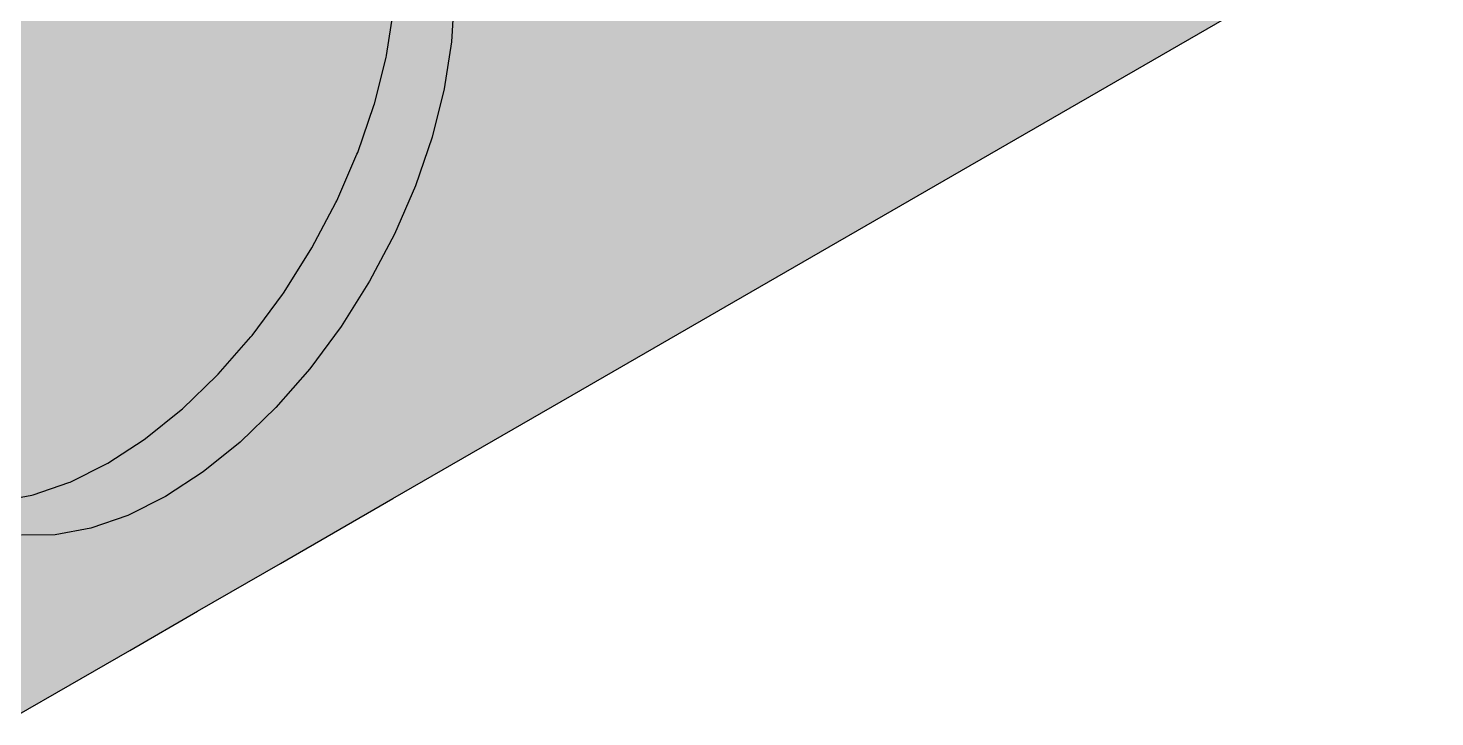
# Model space of a CAD drawing. Extents: x 0 to 297, y 0 to 210.
# Drawn here: x 224.72 to 241.96, y 145.45 to 153.89 of the extents above; entities that cross this region are included whole.
import ezdxf

# ---------------------------------------------------------------- set-up
doc = ezdxf.new("R2010")
doc.units = 0
doc.layers.add('SOMBRA', color=8, linetype='CONTINUOUS')
doc.layers.add('VISIBLE', color=7, linetype='CONTINUOUS')

msp = doc.modelspace()

# ---------------------------------------------------------------- linework, layer by layer
at = {"layer": 'SOMBRA', "color": 252}
for points in [[(233.4706, 163.665), (217.9142, 151.6453), (231.0353, 160.2138)], [(233.4706, 163.665), (217.9142, 154.6835), (217.9142, 151.6453)], [(233.4706, 161.1959), (232.6003, 161.2359), (228.4973, 151.7764)], [(232.6003, 161.2359), (231.5592, 160.556), (228.7543, 152.3688)], [(233.4706, 159.5912), (233.4706, 161.1959), (228.1924, 151.1989)], [(231.5592, 160.556), (230.6394, 159.6528), (228.9588, 152.9658)], [(230.6394, 159.6528), (229.8978, 158.602), (229.1075, 153.5573)], [(233.4706, 158.2348), (233.4706, 159.5912), (227.8447, 150.646)], [(241.9558, 156.7186), (241.9558, 159.1804), (233.4706, 153.6392)], [(241.9558, 159.1804), (233.4706, 154.222), (233.4706, 153.6392)], [(233.4706, 157.02), (233.4706, 158.2348), (227.4602, 150.1273)], [(233.4706, 155.8797), (233.4706, 157.02), (227.0454, 149.6517)], [(228.5518, 156.7155), (228.1673, 156.7902), (226.3995, 152.234)], [(228.1673, 156.7902), (227.7525, 156.7869), (226.3995, 152.234)], [(227.7525, 156.7869), (227.3146, 156.7057), (226.3995, 152.234)], [(228.8995, 156.5641), (228.5518, 156.7155), (226.3995, 152.234)], [(227.3146, 156.7057), (226.861, 156.548), (226.3995, 152.234)], [(229.2044, 156.3387), (228.8995, 156.5641), (226.3995, 152.234)], [(226.861, 156.548), (226.3995, 156.3165), (226.3995, 152.234)], [(241.9558, 155.5), (241.9558, 156.7186), (233.4706, 152.4618)], [(241.9558, 156.7186), (233.4706, 153.6392), (233.4706, 152.4618)], [(217.9142, 151.6453), (217.9142, 150.5186), (225.2309, 156.4234)], [(226.3995, 156.3165), (225.938, 156.0151), (226.3995, 152.234)], [(229.4614, 156.043), (229.2044, 156.3387), (226.3995, 152.234)], [(217.9142, 150.5186), (217.9142, 149.4048), (224.7773, 156.0573)], [(229.6659, 155.6822), (229.4614, 156.043), (226.3995, 152.234)], [(225.938, 156.0151), (225.4844, 155.6491), (226.3995, 152.234)], [(233.4706, 154.766), (233.4706, 155.8797), (226.6075, 149.2272)], [(225.4844, 155.6491), (225.0465, 155.2246), (226.3995, 152.234)], [(229.8146, 155.2623), (229.6659, 155.6822), (226.3995, 152.234)], [(232.7081, 154.0169), (241.9558, 155.5), (236.0475, 152.0888)], [(241.9558, 155.5), (233.4706, 151.1929), (236.0475, 152.0888)], [(241.9558, 155.5), (233.4706, 152.4618), (233.4706, 151.1929)], [(225.0465, 155.2246), (224.6317, 154.7489), (226.3995, 152.234)], [(229.9048, 154.7907), (229.8146, 155.2623), (226.3995, 152.234)], [(223.8576, 153.7387), (223.3299, 154.0434), (225.8346, 155.0096)], [(223.8576, 153.7387), (225.8346, 155.0096), (226.0837, 154.8658)], [(225.1553, 152.9895), (223.8576, 153.7387), (226.0837, 154.8658)], [(225.1553, 152.9895), (226.0837, 154.8658), (227.3814, 154.1166)], [(224.6317, 154.7489), (224.2472, 154.2302), (226.3995, 152.234)], [(233.4706, 153.6392), (233.4706, 154.766), (226.1539, 148.8611)], [(229.935, 154.2753), (229.9048, 154.7907), (226.3995, 152.234)], [(224.2472, 154.2302), (223.8995, 153.6774), (226.3995, 152.234)], [(229.9048, 153.7249), (229.935, 154.2753), (226.3995, 152.234)], [(229.1977, 154.1332), (229.9048, 153.7249), (229.1945, 154.1126)], [(225.1553, 152.9895), (227.3814, 154.1166), (228.5208, 153.4588)], [(227.3814, 154.1166), (232.7081, 154.0169), (228.6745, 153.37)], [(228.6745, 153.37), (232.7081, 154.0169), (236.0475, 152.0888)], [(229.8146, 153.1491), (229.1075, 153.5573), (229.1945, 154.1126)], [(229.8146, 153.1491), (229.1945, 154.1126), (229.9048, 153.7249)], [(223.8995, 153.6774), (223.5946, 153.0998), (226.3995, 152.234)], [(224.0809, 152.4455), (223.8576, 153.7387), (225.1553, 152.9895)], [(233.4706, 152.4618), (233.4706, 153.6392), (225.6924, 148.5598)], [(229.8146, 153.1491), (229.9048, 153.7249), (226.3995, 152.234)], [(225.1553, 152.9895), (228.5208, 153.4588), (226.4317, 152.2526)], [(226.4317, 152.2526), (228.5208, 153.4588), (233.4706, 150.601)], [(229.6659, 152.5576), (228.9588, 152.9658), (229.1021, 153.5362)], [(229.1075, 153.5573), (229.8146, 153.1491), (229.1021, 153.5362)], [(229.6659, 152.5576), (229.1021, 153.5362), (229.8146, 153.1491)], [(228.6745, 153.37), (236.0475, 152.0888), (233.4706, 150.601)], [(223.5946, 153.0998), (223.3376, 152.5075), (226.3995, 152.234)], [(229.6659, 152.5576), (229.8146, 153.1491), (226.3995, 152.234)], [(224.3326, 151.0407), (222.8168, 151.8055), (225.1553, 152.9895)], [(224.3326, 151.0407), (225.1553, 152.9895), (226.4317, 152.2526)], [(229.4614, 151.9605), (228.7543, 152.3688), (228.9515, 152.9445)], [(228.9588, 152.9658), (229.6659, 152.5576), (228.9515, 152.9445)], [(229.4614, 151.9605), (228.9515, 152.9445), (229.6659, 152.5576)], [(223.3376, 152.5075), (223.1331, 151.9105), (226.3995, 152.234)], [(233.4706, 151.1929), (233.4706, 152.4618), (225.2309, 148.3283)], [(229.4614, 151.9605), (229.6659, 152.5576), (226.3995, 152.234)], [(224.3326, 151.0407), (226.4317, 152.2526), (228.9125, 150.8203)], [(226.4317, 152.2526), (233.4706, 150.601), (228.9125, 150.8203)], [(229.2044, 151.3682), (228.4973, 151.7764), (228.7451, 152.3476)], [(228.7543, 152.3688), (229.4614, 151.9605), (228.7451, 152.3476)], [(229.2044, 151.3682), (228.7451, 152.3476), (229.4614, 151.9605)], [(222.864, 150.1928), (222.8942, 149.6774), (226.3995, 152.234)], [(222.8942, 150.7431), (222.864, 150.1928), (226.3995, 152.234)], [(222.8942, 149.6774), (222.9844, 149.2057), (226.3995, 152.234)], [(222.9844, 151.319), (222.8942, 150.7431), (226.3995, 152.234)], [(222.9844, 149.2057), (223.1331, 148.7859), (226.3995, 152.234)], [(223.1331, 151.9105), (222.9844, 151.319), (226.3995, 152.234)], [(223.1331, 148.7859), (223.3376, 148.425), (226.3995, 152.234)], [(223.3376, 148.425), (223.5946, 148.1293), (226.3995, 152.234)], [(223.5946, 148.1293), (223.8995, 147.9039), (226.3995, 152.234)], [(223.8995, 147.9039), (224.2472, 147.7525), (226.3995, 152.234)], [(224.2472, 147.7525), (224.6317, 147.6779), (226.3995, 152.234)], [(224.6317, 147.6779), (225.0465, 147.6811), (226.3995, 152.234)], [(225.0465, 147.6811), (225.4844, 147.7623), (226.3995, 152.234)], [(225.4844, 147.7623), (225.938, 147.92), (226.3995, 152.234)], [(225.938, 147.92), (226.3995, 148.1515), (226.3995, 152.234)], [(228.8995, 150.7906), (229.2044, 151.3682), (226.3995, 152.234)], [(228.5518, 150.2378), (228.8995, 150.7906), (226.3995, 152.234)], [(229.2044, 151.3682), (229.4614, 151.9605), (226.3995, 152.234)], [(228.1673, 149.7191), (228.5518, 150.2378), (226.3995, 152.234)], [(227.7525, 149.2434), (228.1673, 149.7191), (226.3995, 152.234)], [(227.3146, 148.819), (227.7525, 149.2434), (226.3995, 152.234)], [(226.861, 148.4529), (227.3146, 148.819), (226.3995, 152.234)], [(226.3995, 148.1515), (226.861, 148.4529), (226.3995, 152.234)], [(233.4706, 151.1929), (233.4706, 150.601), (236.0475, 152.0888)], [(228.8995, 150.7906), (228.1924, 151.1989), (228.4864, 151.7558)], [(228.4973, 151.7764), (229.2044, 151.3682), (228.4864, 151.7558)], [(228.8995, 150.7906), (228.4864, 151.7558), (229.2044, 151.3682)], [(224.237, 150.9855), (224.3326, 151.0407), (228.9125, 150.8203)], [(233.4706, 150.601), (233.4706, 151.1929), (224.7773, 148.1706)], [(228.5518, 150.2378), (227.8447, 150.646), (228.18, 151.1791)], [(228.1924, 151.1989), (228.8995, 150.7906), (228.18, 151.1791)], [(228.5518, 150.2378), (228.18, 151.1791), (228.8995, 150.7906)], [(222.8585, 150.1896), (224.237, 150.9855), (229.1867, 148.1278)], [(224.237, 150.9855), (228.9125, 150.8203), (231.3814, 149.3949)], [(224.237, 150.9855), (231.3814, 149.3949), (229.1867, 148.1278)], [(228.9125, 150.8203), (233.4706, 150.601), (231.3814, 149.3949)], [(233.4706, 150.601), (224.7773, 148.1706), (231.3814, 149.3949)], [(228.1673, 149.7191), (227.4602, 150.1273), (227.831, 150.6275)], [(227.8447, 150.646), (228.5518, 150.2378), (227.831, 150.6275)], [(228.1673, 149.7191), (227.831, 150.6275), (228.5518, 150.2378)], [(221.8423, 149.6029), (222.8585, 150.1896), (227.8083, 147.3319)], [(222.8585, 150.1896), (229.1867, 148.1278), (227.8083, 147.3319)], [(227.7525, 149.2434), (227.0454, 149.6517), (227.4453, 150.1104)], [(227.4602, 150.1273), (228.1673, 149.7191), (227.4453, 150.1104)], [(227.7525, 149.2434), (227.4453, 150.1104), (228.1673, 149.7191)], [(227.0454, 149.6517), (227.7525, 149.2434), (227.0297, 149.6365)], [(221.0111, 149.123), (221.8423, 149.6029), (226.7921, 146.7452)], [(221.8423, 149.6029), (227.8083, 147.3319), (226.7921, 146.7452)], [(227.3146, 148.819), (226.6075, 149.2272), (227.0297, 149.6365)], [(227.3146, 148.819), (227.0297, 149.6365), (227.7525, 149.2434)], [(224.3394, 148.0894), (229.1867, 148.1278), (231.3814, 149.3949)], [(226.861, 148.4529), (226.1539, 148.8611), (226.5913, 149.2141)], [(226.6075, 149.2272), (227.3146, 148.819), (226.5913, 149.2141)], [(226.861, 148.4529), (226.5913, 149.2141), (227.3146, 148.819)], [(220.2794, 148.7006), (221.0111, 149.123), (225.9609, 146.2653)], [(221.0111, 149.123), (226.7921, 146.7452), (225.9609, 146.2653)], [(226.3995, 148.1515), (225.6924, 148.5598), (226.1374, 148.8504)], [(226.1539, 148.8611), (226.861, 148.4529), (226.1374, 148.8504)], [(226.3995, 148.1515), (226.1374, 148.8504), (226.861, 148.4529)], [(219.5987, 148.3076), (220.2794, 148.7006), (225.2291, 145.8428)], [(220.2794, 148.7006), (225.9609, 146.2653), (225.2291, 145.8428)], [(222.8369, 148.5957), (224.5484, 145.4498), (225.2291, 145.8428)], [(222.8875, 148.5376), (225.2291, 145.8428), (225.9609, 146.2653)], [(225.938, 147.92), (225.2309, 148.3283), (225.6759, 148.5515)], [(225.6924, 148.5598), (226.3995, 148.1515), (225.6759, 148.5515)], [(225.938, 147.92), (225.6759, 148.5515), (226.3995, 148.1515)], [(219.5987, 148.3076), (225.2291, 145.8428), (224.5484, 145.4498)], [(223.1924, 148.3121), (225.9609, 146.2653), (226.7921, 146.7452)], [(225.4844, 147.7623), (224.7773, 148.1706), (225.2147, 148.3226)], [(225.2309, 148.3283), (225.938, 147.92), (225.2147, 148.3226)], [(225.4844, 147.7623), (225.2147, 148.3226), (225.938, 147.92)], [(223.5401, 148.1608), (226.7921, 146.7452), (227.8083, 147.3319)], [(223.9246, 148.0861), (227.8083, 147.3319), (229.1867, 148.1278)], [(225.0465, 147.6811), (224.3394, 148.0894), (224.7617, 148.1677)], [(224.7773, 148.1706), (225.4844, 147.7623), (224.7617, 148.1677)], [(225.0465, 147.6811), (224.7617, 148.1677), (225.4844, 147.7623)], [(224.3394, 148.0894), (225.0465, 147.6811), (224.3246, 148.0893)], [(224.6317, 147.6779), (224.3246, 148.0893), (225.0465, 147.6811)]]:
    msp.add_solid(points, dxfattribs=at)
at = {"layer": 'SOMBRA', "color": 253}
for points in [[(229.9048, 153.7249), (229.1977, 154.1332), (229.2268, 154.6638)], [(229.9048, 153.7249), (229.2268, 154.6638), (229.935, 154.2753)]]:
    msp.add_solid(points, dxfattribs=at)
at = {"layer": 'VISIBLE'}
for p, q in [((236.0475, 152.0888), (241.9558, 155.5)), ((229.935, 154.2753), (229.9048, 153.7249)), ((229.1075, 153.5573), (229.1945, 154.1126)), ((229.9048, 153.7249), (229.8146, 153.1491)), ((228.9588, 152.9658), (229.1021, 153.5362)), ((229.1021, 153.5362), (229.1075, 153.5573)), ((229.8146, 153.1491), (229.6659, 152.5576)), ((228.7543, 152.3688), (228.9515, 152.9445)), ((228.9515, 152.9445), (228.9588, 152.9658)), ((229.6659, 152.5576), (229.4614, 151.9605)), ((228.4973, 151.7764), (228.7451, 152.3476)), ((228.7451, 152.3476), (228.7543, 152.3688)), ((233.4706, 150.601), (236.0475, 152.0888)), ((229.4614, 151.9605), (229.2044, 151.3682)), ((228.1924, 151.1989), (228.4864, 151.7558)), ((228.4864, 151.7558), (228.4973, 151.7764)), ((229.2044, 151.3682), (228.8995, 150.7906)), ((227.8447, 150.646), (228.18, 151.1791)), ((228.18, 151.1791), (228.1924, 151.1989)), ((228.8995, 150.7906), (228.5518, 150.2378)), ((227.4602, 150.1273), (227.831, 150.6275)), ((227.831, 150.6275), (227.8447, 150.646)), ((231.3814, 149.3949), (233.4706, 150.601)), ((228.5518, 150.2378), (228.1673, 149.7191)), ((227.0454, 149.6517), (227.4453, 150.1104)), ((227.4453, 150.1104), (227.4602, 150.1273)), ((227.0297, 149.6365), (227.0454, 149.6517)), ((228.1673, 149.7191), (227.7525, 149.2434)), ((226.6075, 149.2272), (227.0297, 149.6365)), ((229.1867, 148.1278), (231.3814, 149.3949)), ((226.1539, 148.8611), (226.5913, 149.2141)), ((226.5913, 149.2141), (226.6075, 149.2272)), ((227.7525, 149.2434), (227.3146, 148.819)), ((225.6924, 148.5598), (226.1374, 148.8504)), ((226.1374, 148.8504), (226.1539, 148.8611)), ((227.3146, 148.819), (226.861, 148.4529)), ((225.2309, 148.3283), (225.6759, 148.5515)), ((225.6759, 148.5515), (225.6924, 148.5598)), ((226.861, 148.4529), (226.3995, 148.1515)), ((224.7773, 148.1706), (225.2147, 148.3226)), ((225.2147, 148.3226), (225.2309, 148.3283)), ((224.3394, 148.0894), (224.7617, 148.1677)), ((224.7617, 148.1677), (224.7773, 148.1706)), ((226.3995, 148.1515), (225.938, 147.92)), ((227.8083, 147.3319), (229.1867, 148.1278)), ((225.4844, 147.7623), (225.0465, 147.6811)), ((225.938, 147.92), (225.4844, 147.7623)), ((225.0465, 147.6811), (224.6317, 147.6779)), ((226.7921, 146.7452), (227.8083, 147.3319)), ((225.9609, 146.2653), (226.7921, 146.7452)), ((225.2291, 145.8428), (225.9609, 146.2653)), ((224.5484, 145.4498), (225.2291, 145.8428))]:
    msp.add_line(p, q, dxfattribs=at)

doc.saveas('drawing.dxf')
